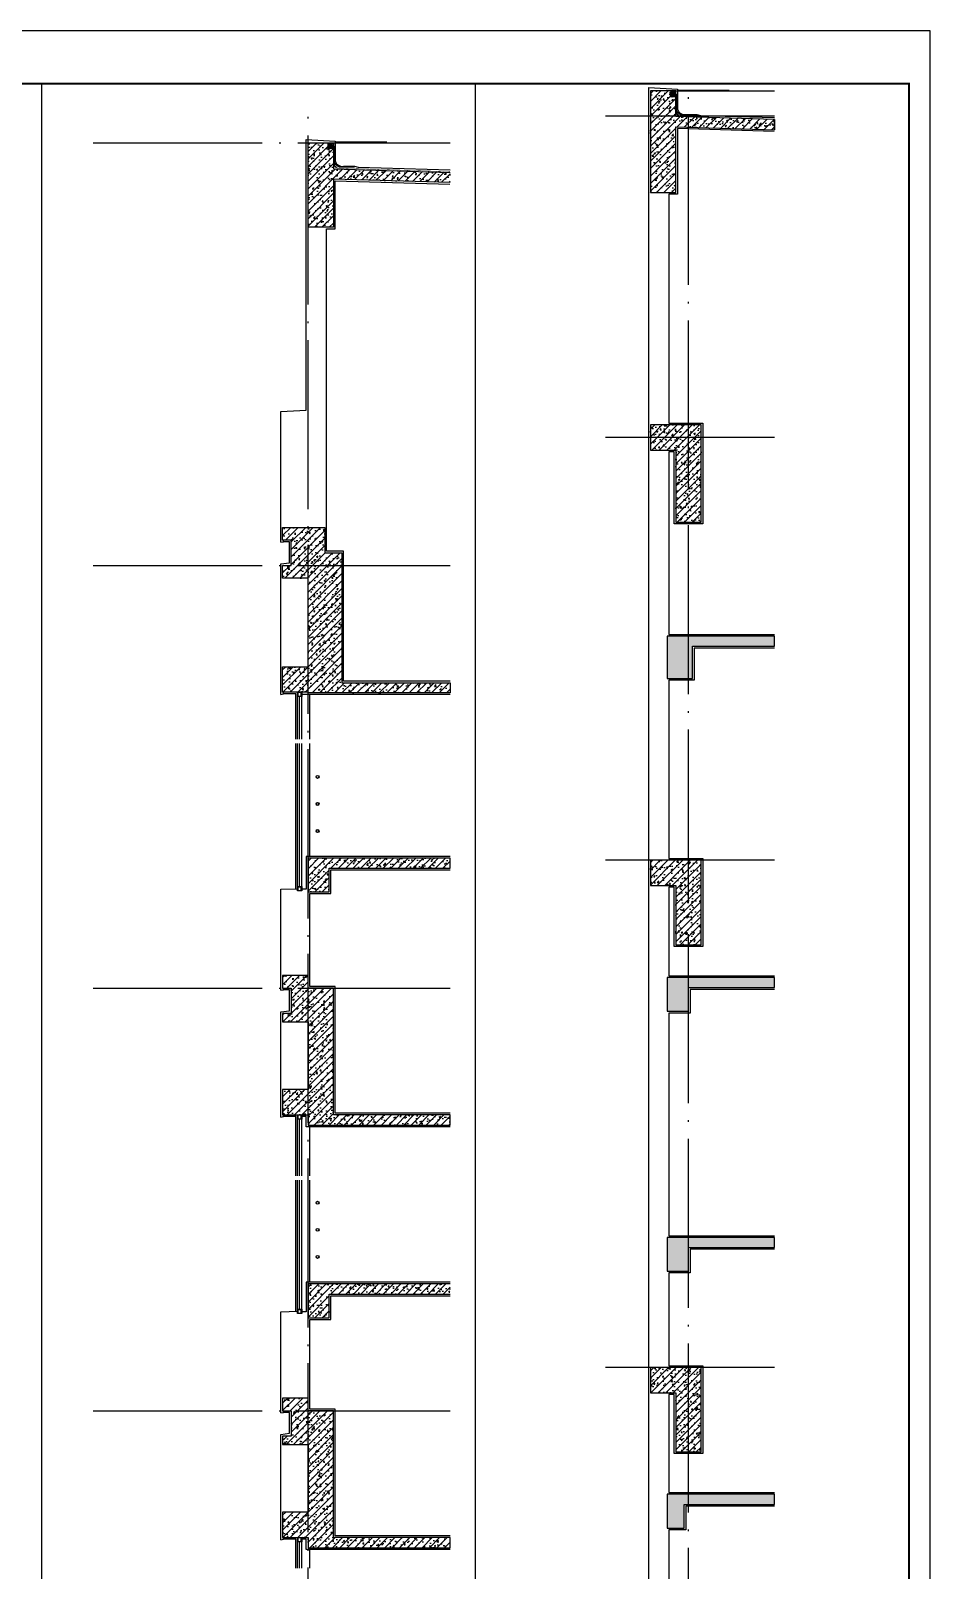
# Model space of a CAD drawing. Extents: x 6843040 to 15500510, y -6507076 to -4940511.
# Drawn here: x 7702912 to 7713554, y -6164658 to -6146447 of the extents above; entities that cross this region are included whole.
import ezdxf

# ---------------------------------------------------------------- set-up
doc = ezdxf.new("R2010")
doc.units = 0
doc.header["$LTSCALE"] = 1000
doc.header["$MEASUREMENT"] = 0
doc.linetypes.add('DOTE', pattern=[2.42, 2, -0.2, 0.02, -0.2])
doc.linetypes.add('HIDDEN2', pattern=[0.1875, 0.125, -0.0625])
for name, color, linetype in [('COLUMN', 10, 'Continuous'), ('DOTE', 8, 'DOTE'), ('E_LINE_1', 1, 'Continuous'), ('E_LINE_4', 5, 'Continuous'), ('E_LINE_5', 8, 'Continuous'), ('HATCH', 9, 'Continuous'), ('plan-1', 40, 'Continuous'), ('PUB_HATCH', 8, 'Continuous'), ('PUB_TITLE', 4, 'Continuous'), ('RAIL', 163, 'Continuous'), ('WINDOW', 4, 'Continuous'), ('批荡层', 213, 'Continuous')]:
    doc.layers.add(name, color=color, linetype=linetype)
pattern_1 = [(45, (-19278.99, 0), (-44.19417382, 44.19417382), []), (50, (-19278.99, 0), (179.3150457, -15.6880337), [18.75, -206.25]), (355, (-19279, 0), (-34.6878334, 188.0480334), [15, -165]), (100.4514, (-19264.05, -1.3), (144.6273454, 172.3598855), [15.9350475, -175.285528]), (46.1842, (-19279, 50), (266.810262, -41.3797536), [28.125, -309.375]), (96.6356, (-19256.76, 46.55), (233.6656764, 243.529468), [23.902572, -262.92825]), (351.1842, (-19279, 50), (233.665486, 243.52965), [22.5, -247.5]), (21, (-19253.99, 37.5), (149.226763, -100.6547227), [18.75, -206.25]), (326, (-19254, 37.5), (60.828833, 181.2875113), [15, -165]), (71.4514, (-19241.56, 29.11), (210.055657, 80.6326242), [15.9350475, -175.285528]), (37.5, (-19278.99, 0), (3.03996383, 83.22346346), [0, -163, 0, -167.5, 0, -165.625]), (7.5, (-19278.99, 0), (65.7673844, 98.602928), [0, -95.5, 0, -159.25, 0, -63.125]), (327.5, (-19334.74, 0), (133.45560904, -5.63871793), [0, -62.5, 0, -195, 0, -258.75]), (317.5, (-19359.74, 0), (145.7965423, 25.0262456), [0, -81.25, 0, -129.5, 0, -183.75])]
pattern_2 = [(45, (-5138.034, 0), (-44.19417382, 44.19417382), []), (50, (-5138.03, 0), (179.3150457, -15.6880337), [18.75, -206.25]), (355, (-5138.03, 0), (-34.6878334, 188.0480334), [15, -165]), (100.4514, (-5123.09, -1.3), (144.6273454, 172.3598855), [15.9350475, -175.285528]), (46.1842, (-5138.03, 50), (266.810262, -41.3797536), [28.125, -309.375]), (96.6356, (-5115.8, 46.55), (233.6656764, 243.529468), [23.902572, -262.92825]), (351.1842, (-5138.03, 50), (233.665486, 243.52965), [22.5, -247.5]), (21, (-5113.03, 37.5), (149.226763, -100.6547227), [18.75, -206.25]), (326, (-5113.03, 37.5), (60.828833, 181.2875113), [15, -165]), (71.4514, (-5100.6, 29.11), (210.055657, 80.6326242), [15.9350475, -175.285528]), (37.5, (-5138.034, 0), (3.03996383, 83.22346346), [0, -163, 0, -167.5, 0, -165.625]), (7.5, (-5138.03, 0), (65.7673844, 98.602928), [0, -95.5, 0, -159.25, 0, -63.125]), (327.5, (-5193.784, 0), (133.45560904, -5.63871793), [0, -62.5, 0, -195, 0, -258.75]), (317.5, (-5218.78, 0), (145.7965423, 25.0262456), [0, -81.25, 0, -129.5, 0, -183.75])]
pattern_3 = [(45, (0, 0), (-44.19417382, 44.19417382), []), (50, (0, 0), (179.3150457, -15.6880337), [18.75, -206.25]), (355, (0, 0), (-34.6878334, 188.0480334), [15, -165]), (100.4514, (14.94, -1.3), (144.6273454, 172.3598855), [15.9350475, -175.285528]), (46.1842, (0, 50), (266.810262, -41.3797536), [28.125, -309.375]), (96.6356, (22.23, 46.55), (233.6656764, 243.529468), [23.902572, -262.92825]), (351.1842, (0, 50), (233.665486, 243.52965), [22.5, -247.5]), (21, (25, 37.5), (149.226763, -100.6547227), [18.75, -206.25]), (326, (25, 37.5), (60.828833, 181.2875113), [15, -165]), (71.4514, (37.44, 29.11), (210.055657, 80.6326242), [15.9350475, -175.285528]), (37.5, (0, 0), (3.03996383, 83.22346346), [0, -163, 0, -167.5, 0, -165.625]), (7.5, (0, 0), (65.7673844, 98.602928), [0, -95.5, 0, -159.25, 0, -63.125]), (327.5, (-55.75, 0), (133.45560904, -5.63871793), [0, -62.5, 0, -195, 0, -258.75]), (317.5, (-80.75, 0), (145.7965423, 25.0262456), [0, -81.25, 0, -129.5, 0, -183.75])]

# ---------------------------------------------------------------- blocks, each defined once
blk = doc.blocks.new('护窗栏杆1')
at = {"layer": 'RAIL'}
for centre, radius in [((7607611, -5917854), 17.5), ((7607611, -5917854), 16), ((7607611, -5918174), 17.5), ((7607611, -5918174), 16), ((7607611, -5918494), 17.5), ((7607611, -5918494), 16)]:
    blk.add_circle(centre, radius, dxfattribs=at)

msp = doc.modelspace()

# ---------------------------------------------------------------- hatches: boundary and pattern name
at = {"layer": 'HATCH'}
h = msp.add_hatch(dxfattribs=at)
h.set_pattern_fill('多孔材料', color=256, scale=6, style=0)
h.set_pattern_definition([(135, (7778964.357, -6170273.05), (12.000012, 12.000012), []), (45, (7778964.357, -6170273.05), (12.000012, -12.000012), [])])
h.paths.add_polyline_path([(7710482.9, -6147192.1), (7710482.9, -6147167.9), (7710542.9, -6147167.9), (7710542.9, -6147219.7)])
edge = h.paths.add_edge_path()
edge.add_line((7710482.9, -6147194.1), (7710482.9, -6147197.9))
edge.add_line((7710482.9, -6147194.1), (7710542.9, -6147220.1))
edge.add_line((7710542.9, -6147220.1), (7710542.9, -6147224))
edge.add_line((7710542.9, -6147224), (7710512.5, -6147205.7))
edge.add_line((7710512.5, -6147205.7), (7710482.9, -6147197.9))
h.paths.add_polyline_path([(7710482.9, -6147197.9), (7710512.5, -6147205.7), (7710542.9, -6147224), (7710542.9, -6147227.9), (7710482.9, -6147227.9)])
h = msp.add_hatch(dxfattribs=at)
h.set_pattern_fill('多孔材料', color=256, scale=6, style=0)
h.set_pattern_definition([(135, (7774913.461, -6170885.775), (12.000012, 12.000012), []), (45, (7774913.461, -6170885.775), (12.000012, -12.000012), [])])
h.paths.add_polyline_path([(7706432, -6147804.8), (7706432, -6147780.6), (7706492, -6147780.6), (7706492, -6147832.4)])
edge = h.paths.add_edge_path()
edge.add_line((7706432, -6147806.8), (7706432, -6147810.6))
edge.add_line((7706432, -6147806.8), (7706492, -6147832.9))
edge.add_line((7706492, -6147832.9), (7706492, -6147836.7))
edge.add_line((7706492, -6147836.7), (7706461.6, -6147818.4))
edge.add_line((7706461.6, -6147818.4), (7706432, -6147810.6))
h.paths.add_polyline_path([(7706432, -6147810.6), (7706461.6, -6147818.4), (7706492, -6147836.7), (7706492, -6147840.6), (7706432, -6147840.6)])
at = {"layer": 'PUB_HATCH'}
h = msp.add_hatch(dxfattribs=at)
h.set_pattern_fill('钢筋混凝土', color=256, scale=25, style=0)
h.set_pattern_definition(pattern_3)
h.paths.add_polyline_path([(7710542.9, -6147582), (7711710.2, -6147618.4), (7711710.2, -6147498.3), (7710542.9, -6147461.9), (7710542.9, -6147158.8), (7710242.9, -6147158.8), (7710242.9, -6148358.8), (7710542.9, -6148358.8)])
h = msp.add_hatch(dxfattribs=at)
h.set_pattern_fill('钢筋混凝土', color=256, scale=25, style=0)
h.set_pattern_definition(pattern_2)
h.paths.add_polyline_path([(7707872.5, -6148242.4), (7707872.5, -6148122.3), (7706492, -6148080.6), (7706492, -6147771.5), (7706192, -6147771.5), (7706192, -6148771.5), (7706492, -6148771.5), (7706492, -6148200.7)])
h = msp.add_hatch(dxfattribs=at)
h.set_pattern_fill('钢筋混凝土', color=256, scale=25, style=0)
h.set_pattern_definition(pattern_1)
h.paths.add_polyline_path([(7710842.9, -6152258.8), (7710842.9, -6151108.8), (7710242.8, -6151108.8), (7710242.8, -6151408.8), (7710542.8, -6151408.8), (7710542.8, -6152258.8)])
h = msp.add_hatch(dxfattribs=at)
h.set_pattern_fill('钢筋混凝土', color=256, scale=25, style=0)
h.set_pattern_definition(pattern_2)
h.paths.add_polyline_path([(7707872.5, -6154279), (7706192, -6154279), (7706192, -6154271.6), (7705892, -6154271.6), (7705892, -6153971.6), (7706192, -6153971.6), (7706192, -6152921.5), (7705892, -6152921.5), (7705892, -6152771.5), (7705992, -6152771.5), (7705992, -6152471.5), (7705892, -6152471.5), (7705892, -6152321.5), (7706392, -6152321.5), (7706392, -6152621.5), (7706592, -6152621.5), (7706592, -6154159), (7707872.5, -6154159)])
h = msp.add_hatch(dxfattribs=at)
h.set_pattern_fill('钢筋混凝土', color=256, scale=25, style=0)
h.set_pattern_definition(pattern_1)
h.paths.add_polyline_path([(7711710.2, -6169758.8), (7710442.8, -6169758.8), (7710442.8, -6170158.8), (7710642.8, -6170158.8), (7710642.8, -6169878.8), (7711710.2, -6169878.8)])
h.paths.add_polyline_path([(7711710.2, -6166878.8), (7711710.2, -6166758.8), (7710442.8, -6166758.8), (7710442.8, -6167158.8), (7710692.8, -6167158.8), (7710692.8, -6166878.8)])
h.paths.add_polyline_path([(7711710.2, -6163758.8), (7710442.8, -6163758.8), (7710442.8, -6164158.8), (7710642.8, -6164158.8), (7710642.8, -6163878.8), (7711710.2, -6163878.8)])
h.paths.add_polyline_path([(7711710.2, -6160841.3), (7711710.2, -6160721.3), (7710442.8, -6160721.3), (7710442.8, -6161121.3), (7710692.8, -6161121.3), (7710692.8, -6160841.3)])
h.paths.add_polyline_path([(7711710.2, -6157646.3), (7710442.8, -6157646.3), (7710442.8, -6158046.3), (7710692.8, -6158046.3), (7710692.8, -6157766.3), (7711710.2, -6157766.3)])
h.paths.add_polyline_path([(7711710.2, -6153608.8), (7710442.8, -6153608.8), (7710442.8, -6154108.8), (7710742.8, -6154108.8), (7710742.8, -6153728.8), (7711710.2, -6153728.8)])
h = msp.add_hatch(dxfattribs=at)
h.set_pattern_fill('钢筋混凝土', color=256, scale=25, style=0)
h.set_pattern_definition(pattern_2)
h.paths.add_polyline_path([(7707872.5, -6156234), (7706192, -6156234), (7706192, -6156634), (7706442, -6156634), (7706442, -6156354), (7707872.5, -6156354)])
h = msp.add_hatch(dxfattribs=at)
h.set_pattern_fill('钢筋混凝土', color=256, scale=25, style=0)
h.set_pattern_definition(pattern_1)
h.paths.add_polyline_path([(7710842.9, -6157258.8), (7710842.9, -6156258.8), (7710242.8, -6156258.8), (7710242.8, -6156558.8), (7710542.8, -6156558.8), (7710542.8, -6157258.8)])
h = msp.add_hatch(dxfattribs=at)
h.set_pattern_fill('钢筋混凝土', color=256, scale=25, style=0)
h.set_pattern_definition(pattern_3)
h.paths.add_polyline_path([(7707872.5, -6159271.5), (7706492, -6159271.5), (7706492, -6157771.5), (7706192, -6157771.5), (7706192, -6157621.5), (7705892, -6157621.5), (7705892, -6157771.5), (7705992, -6157771.5), (7705992, -6158071.5), (7705892, -6158071.5), (7705892, -6158171.5), (7706192, -6158171.5), (7706192, -6158971.5), (7705892, -6158971.5), (7705892, -6159271.5), (7706192, -6159271.5), (7706192, -6159391.5), (7706392, -6159391.5), (7707872.5, -6159391.5)])
h = msp.add_hatch(dxfattribs=at)
h.set_pattern_fill('钢筋混凝土', color=256, scale=25, style=0)
h.set_pattern_definition(pattern_2)
h.paths.add_polyline_path([(7707872.5, -6161391.5), (7707872.5, -6161271.5), (7706192, -6161271.5), (7706192, -6161671.5), (7706442, -6161671.5), (7706442, -6161391.5)])
h = msp.add_hatch(dxfattribs=at)
h.set_pattern_fill('钢筋混凝土', color=256, scale=25, style=0)
h.set_pattern_definition(pattern_1)
h.paths.add_polyline_path([(7710842.9, -6163258.8), (7710842.9, -6162258.8), (7710242.8, -6162258.8), (7710242.8, -6162558.8), (7710542.8, -6162558.8), (7710542.8, -6163258.8)])
h = msp.add_hatch(dxfattribs=at)
h.set_pattern_fill('钢筋混凝土', color=256, scale=25, style=0)
h.set_pattern_definition(pattern_3)
h.paths.add_polyline_path([(7707872.5, -6164271.5), (7706492, -6164271.5), (7706492, -6162771.5), (7706192, -6162771.5), (7706192, -6162621.5), (7705892, -6162621.5), (7705892, -6162771.5), (7705992, -6162771.5), (7705992, -6163071.5), (7705892, -6163071.5), (7705892, -6163171.5), (7706192, -6163171.5), (7706192, -6163971.5), (7705892, -6163971.5), (7705892, -6164271.5), (7706192, -6164271.5), (7706192, -6164391.5), (7706392, -6164391.5), (7707872.5, -6164391.5)])

# ---------------------------------------------------------------- linework, layer by layer
at = {"layer": 'COLUMN'}
for points in [[(7711710.2, -6147498.3), (7710542.9, -6147461.9), (7710542.9, -6147158.8), (7710242.9, -6147158.8), (7710242.9, -6148358.8), (7710542.9, -6148358.8), (7710542.9, -6147582), (7711710.2, -6147618.4), (7711710.2, -6147498.3), (7711710.2, -6147618.4)], [(7707872.5, -6148242.4), (7706492, -6148200.7), (7706492, -6148771.5), (7706192, -6148771.5), (7706192, -6147771.5), (7706492, -6147771.5), (7706492, -6148080.6), (7707872.5, -6148122.3)], [(7707872.5, -6154279), (7706192, -6154279), (7706192, -6154271.6), (7705892, -6154271.6), (7705892, -6153971.6), (7706192, -6153971.6), (7706192, -6152921.5), (7705892, -6152921.5), (7705892, -6152771.5), (7705992, -6152771.5), (7705992, -6152471.5), (7705892, -6152471.5), (7705892, -6152321.5), (7706392, -6152321.5), (7706392, -6152621.5), (7706592, -6152621.5), (7706592, -6154159), (7707872.5, -6154159), (7707872.5, -6154279)], [(7711710.2, -6153608.8), (7710442.8, -6153608.8), (7710442.8, -6154108.8), (7710742.8, -6154108.8), (7710742.8, -6153728.8), (7711710.2, -6153728.8), (7711710.2, -6153608.8)], [(7707872.5, -6156234), (7706192, -6156234), (7706192, -6156634), (7706442, -6156634), (7706442, -6156354), (7707872.5, -6156354), (7707872.5, -6156234)], [(7711710.2, -6157646.3), (7710442.8, -6157646.3), (7710442.8, -6158046.3), (7710692.8, -6158046.3), (7710692.8, -6157766.3), (7711710.2, -6157766.3), (7711710.2, -6157646.3)], [(7711710.2, -6160841.3), (7711710.2, -6160721.3), (7710442.8, -6160721.3), (7710442.8, -6161121.3), (7710692.8, -6161121.3), (7710692.8, -6160841.3), (7711710.2, -6160841.3)], [(7707872.5, -6161271.5), (7706192, -6161271.5), (7706192, -6161671.5), (7706442, -6161671.5), (7706442, -6161391.5), (7707872.5, -6161391.5)], [(7711710.2, -6163758.8), (7710442.8, -6163758.8), (7710442.8, -6164158.8), (7710642.8, -6164158.8), (7710642.8, -6163878.8), (7711710.2, -6163878.8), (7711710.2, -6163758.8)]]:
    msp.add_lwpolyline(points, dxfattribs=at)
for points in [[(7710842.9, -6152258.8), (7710842.9, -6151108.8), (7710242.8, -6151108.8), (7710242.8, -6151408.8), (7710542.8, -6151408.8), (7710542.8, -6152258.8)], [(7710842.9, -6157258.8), (7710842.9, -6156258.8), (7710242.8, -6156258.8), (7710242.8, -6156558.8), (7710542.8, -6156558.8), (7710542.8, -6157258.8)], [(7710842.9, -6163258.8), (7710842.9, -6162258.8), (7710242.8, -6162258.8), (7710242.8, -6162558.8), (7710542.8, -6162558.8), (7710542.8, -6163258.8)]]:
    msp.add_lwpolyline(points, close=True, dxfattribs=at)
at = {"layer": 'DOTE'}
for p, q in [((7710692.8, -6180914.2), (7710692.8, -6147072.4)), ((7706192, -6181146.5), (7706192, -6147355.6))]:
    msp.add_line(p, q, dxfattribs=at)
for points in [[(7711710.2, -6147458.8), (7709692.8, -6147458.8)], [(7703650.1, -6147771.5), (7707872.5, -6147771.5)], [(7711710.2, -6151258.8), (7709692.8, -6151258.8)], [(7703650.1, -6152771.5), (7707872.5, -6152771.5)], [(7711710.2, -6156258.8), (7709692.8, -6156258.8)], [(7703650.1, -6157771.5), (7707872.5, -6157771.5)], [(7711710.2, -6162258.8), (7709692.8, -6162258.8)], [(7711710.2, -6162258.8), (7709692.8, -6162258.8)], [(7703650.1, -6162771.5), (7707872.5, -6162771.5)]]:
    msp.add_lwpolyline(points, dxfattribs=at)
at = {"layer": 'E_LINE_1'}
for points in [[(7707872.5, -6159271.5), (7706492, -6159271.5), (7706492, -6157771.5), (7706192, -6157771.5), (7706192, -6157621.5), (7705892, -6157621.5), (7705892, -6157771.5), (7705992, -6157771.5), (7705992, -6158071.5), (7705892, -6158071.5), (7705892, -6158171.5), (7706192, -6158171.5), (7706192, -6158971.5), (7705892, -6158971.5), (7705892, -6159271.5), (7706192, -6159271.5), (7706192, -6159391.5), (7706392, -6159391.5), (7706392, -6159391.5), (7707872.5, -6159391.5), (7707872.5, -6159271.5)], [(7707872.5, -6164271.5), (7706492, -6164271.5), (7706492, -6162771.5), (7706192, -6162771.5), (7706192, -6162621.5), (7705892, -6162621.5), (7705892, -6162771.5), (7705992, -6162771.5), (7705992, -6163071.5), (7705892, -6163071.5), (7705892, -6163171.5), (7706192, -6163171.5), (7706192, -6163971.5), (7705892, -6163971.5), (7705892, -6164271.5), (7706192, -6164271.5), (7706192, -6164391.5), (7706392, -6164391.5), (7706392, -6164391.5), (7707872.5, -6164391.5), (7707872.5, -6164271.5)]]:
    msp.add_lwpolyline(points, dxfattribs=at)
at = {"layer": 'E_LINE_4'}
for p, q in [((7710542.9, -6147167.9), (7710482.9, -6147167.9)), ((7710482.9, -6147227.9), (7710482.9, -6147167.9)), ((7710542.9, -6147227.9), (7710482.9, -6147227.9)), ((7706492, -6147780.6), (7706432, -6147780.6)), ((7706432, -6147840.6), (7706432, -6147780.6)), ((7706492, -6147840.6), (7706432, -6147840.6))]:
    msp.add_line(p, q, dxfattribs=at)
at = {"layer": 'E_LINE_5'}
msp.add_lwpolyline([(7710542.9, -6147158.8), (7711710.2, -6147158.8)], dxfattribs=at)
at = {"layer": 'E_LINE_5', "linetype": 'HIDDEN2', "ltscale": 0.5, "const_width": 5, "flags": 128}
for points in [[(7710486.6, -6147200.3), (7710550.4, -6147200.3), (7710550.4, -6147423.5), (7710584.7, -6147457.9), (7711710.2, -6147494.3)], [(7706435.7, -6147813), (7706499.5, -6147813), (7706499.5, -6148036.2), (7706533.8, -6148070.6), (7707872.5, -6148113.9)]]:
    msp.add_lwpolyline(points, dxfattribs=at)
at = {"layer": 'E_LINE_5', "ltscale": 0.3, "flags": 128}
for points in [[(7710486.6, -6147197.8), (7710552.9, -6147197.8), (7710552.9, -6147422.5), (7710580.6, -6147450.2)], [(7710486.6, -6147202.8), (7710547.9, -6147202.8), (7710547.9, -6147424.5), (7710575.9, -6147452.6)], [(7706435.7, -6147810.5), (7706502, -6147810.5), (7706502, -6148035.2), (7706529.7, -6148062.9)], [(7706435.7, -6147815.5), (7706497, -6147815.5), (7706497, -6148037.3), (7706525, -6148065.4)]]:
    msp.add_lwpolyline(points, dxfattribs=at)
at = {"layer": 'E_LINE_5'}
for points in [[(7710792.9, -6147447.9), (7710652.9, -6147447.9, -0.4548006), (7710552.9, -6147366.7), (7710552.9, -6147197.8)], [(7706742, -6148060.6), (7706602, -6148060.6, -0.4548006), (7706502, -6147979.4), (7706502, -6147810.5)]]:
    msp.add_lwpolyline(points, format="xyb", dxfattribs=at)
at = {"layer": 'PUB_TITLE'}
msp.add_lwpolyline([(7692529.2, -6183597.4), (7713554.2, -6183597.4), (7713554.2, -6146447.4), (7692529.2, -6146447.4)], close=True, dxfattribs=at)
at = {"layer": 'PUB_TITLE', "const_width": 25}
msp.add_lwpolyline([(7692779.2, -6183347.4), (7713304.2, -6183347.4), (7713304.2, -6147072.4), (7692779.2, -6147072.4)], close=True, dxfattribs=at)
at = {"layer": 'PUB_TITLE'}
for points in [[(7703041.7, -6181597.4), (7703041.7, -6147072.4)], [(7708173, -6181597.4), (7708173, -6147072.4)]]:
    msp.add_lwpolyline(points, dxfattribs=at)
at = {"layer": 'WINDOW'}
for p, q in [((7706067, -6154828.8), (7706067, -6154321.5)), ((7706092, -6154828.8), (7706092, -6154321.5)), ((7706117, -6154828.8), (7706117, -6154321.5)), ((7706067, -6156571.5, 0), (7706067, -6154878.8)), ((7706092, -6156571.5), (7706092, -6154878.8)), ((7706117, -6156571.5, 0), (7706117, -6154878.8)), ((7706067, -6159992.8), (7706067, -6159321.5)), ((7706092, -6159992.8), (7706092, -6159321.5)), ((7706117, -6159992.8), (7706117, -6159321.5)), ((7706067, -6161571.5, 0), (7706067, -6160042.8)), ((7706092, -6161571.5), (7706092, -6160042.8)), ((7706117, -6161571.5, 0), (7706117, -6160042.8)), ((7706067, -6164632.6), (7706067, -6164321.5)), ((7706092, -6164632.6), (7706092, -6164321.5)), ((7706117, -6164632.6), (7706117, -6164321.5))]:
    msp.add_line(p, q, dxfattribs=at)
at = {"layer": 'WINDOW', "elevation": 0}
for points in [[(7706067, -6154271.5), (7706117, -6154271.5), (7706117, -6154321.5), (7706067, -6154321.5)], [(7706112, -6154276.5), (7706072, -6154276.5), (7706072, -6154316.5), (7706112, -6154316.5)], [(7706067, -6159271.5), (7706117, -6159271.5), (7706117, -6159321.5), (7706067, -6159321.5)], [(7706112, -6159276.5), (7706072, -6159276.5), (7706072, -6159316.5), (7706112, -6159316.5)], [(7706067, -6164271.5), (7706117, -6164271.5), (7706117, -6164321.5), (7706067, -6164321.5)], [(7706112, -6164276.5), (7706072, -6164276.5), (7706072, -6164316.5), (7706112, -6164316.5)]]:
    msp.add_lwpolyline(points, close=True, dxfattribs=at)
at = {"layer": 'WINDOW'}
for points in [[(7706067, -6156571.5), (7706117, -6156571.5), (7706117, -6156621.5), (7706067, -6156621.5)], [(7706112, -6156576.5), (7706072, -6156576.5), (7706072, -6156616.5), (7706112, -6156616.5)], [(7706067, -6161571.5), (7706117, -6161571.5), (7706117, -6161621.5), (7706067, -6161621.5)], [(7706112, -6161576.5), (7706072, -6161576.5), (7706072, -6161616.5), (7706112, -6161616.5)]]:
    msp.add_lwpolyline(points, close=True, dxfattribs=at)
at = {"layer": '批荡层'}
for p, q in [((7710222.9, -6180408.8), (7710222.9, -6147120)), ((7710222.9, -6147120), (7710562.9, -6147138.8)), ((7710562.9, -6147138.8), (7710562.9, -6147356.7)), ((7706172, -6150933.6), (7706172, -6147732.7)), ((7706172, -6147732.7), (7706512, -6147751.5)), ((7706512, -6147751.5), (7706512, -6147969.4)), ((7705872, -6150951.5), (7706172, -6150933.6)), ((7705872, -6152497.5), (7705872, -6150951.5)), ((7705972, -6152491.5), (7705901.9, -6152491.5)), ((7705972, -6152741.2), (7705972, -6152491.5)), ((7705872, -6152751.5), (7705972, -6152741.2)), ((7705872, -6154297.6), (7705872, -6152751.5)), ((7706047, -6154291.5), (7705902, -6154291.6)), ((7706047, -6154828.8), (7706047, -6154291.5)), ((7707872.6, -6154139), (7706612, -6154139)), ((7707872.5, -6154299), (7706117, -6154299)), ((7706212, -6154828.8), (7706212, -6154299)), ((7706047, -6156598.9), (7706047, -6154878.8)), ((7706212, -6156214), (7706212, -6154878.8)), ((7705872, -6156601.5), (7706067, -6156598.6)), ((7705872, -6157797.5), (7705872, -6156601.5)), ((7706512, -6157751.5), (7706212, -6157751.5)), ((7706512, -6159251.5), (7706512, -6157751.5)), ((7705972, -6157791.5), (7705901.9, -6157791.5)), ((7705972, -6158041.1), (7705972, -6157791.5)), ((7705872, -6158051.5), (7705972, -6158041.1)), ((7705872, -6159297.5), (7705872, -6158051.5)), ((7706047, -6159291.5), (7705901.9, -6159291.5)), ((7706047, -6159992.8), (7706047, -6159291.5)), ((7707872.5, -6159251.5), (7706512, -6159251.5)), ((7706212, -6159992.8), (7706212, -6159411.5)), ((7706047, -6161595.1), (7706047, -6160042.8)), ((7706212, -6161251.5), (7706212, -6160042.8)), ((7705872, -6161601.5), (7706067, -6161594.4)), ((7705872, -6162797.5), (7705872, -6161601.5)), ((7706212, -6162751.5), (7706212, -6161691.5)), ((7705972, -6162791.5), (7705901.9, -6162791.5)), ((7705972, -6163037.5), (7705972, -6162791.5)), ((7706512, -6162751.5), (7706212, -6162751.5)), ((7706512, -6164251.5), (7706512, -6162751.5)), ((7705872, -6163051.5), (7705972, -6163037.5)), ((7705872, -6164297.5), (7705872, -6163051.5)), ((7706047, -6164291.5), (7705901.9, -6164291.5)), ((7706047, -6164632.6), (7706047, -6164291.5)), ((7707872.5, -6164251.5), (7706512, -6164251.5)), ((7706212, -6164632.6), (7706212, -6164411.5))]:
    msp.add_line(p, q, dxfattribs=at)
at = {"layer": '批荡层', "elevation": 0}
for points in [[(7710562.9, -6147147.9), (7711176.8, -6147147.9)], [(7706512, -6147760.6), (7707125.9, -6147760.6)]]:
    msp.add_lwpolyline(points, dxfattribs=at)
at = {"layer": '批荡层'}
for points in [[(7710562.9, -6147147.9), (7710562.9, -6147356.7, 0.4548006), (7710662.9, -6147437.9), (7710792.9, -6147437.9), (7710834.9, -6147447.9), (7711710.2, -6147474.3)], [(7706512, -6147760.6), (7706512, -6147969.4, 0.4548006), (7706612, -6148050.6), (7706742, -6148050.6), (7706784, -6148060.6), (7707872.5, -6148093.5)]]:
    msp.add_lwpolyline(points, format="xyb", dxfattribs=at)
for points in [[(7711709.5, -6147638.4), (7710562.9, -6147602.6), (7710562.9, -6148378.8), (7710462.8, -6148378.8), (7710462.8, -6151088.8), (7710862.9, -6151088.8), (7710862.9, -6152278.8), (7710522.8, -6152278.8), (7710522.8, -6151428.8), (7710462.8, -6151428.8), (7710462.8, -6153588.8), (7711710.2, -6153588.8)], [(7706612, -6154139), (7706612, -6152601.5), (7706412, -6152601.5), (7706412, -6148791.5), (7706512, -6148791.5), (7706512, -6148221.3), (7707871.9, -6148262.3)], [(7705872, -6152497.5), (7705902, -6152491.5), (7705902, -6152471.5)], [(7711710.2, -6153748.8), (7710762.8, -6153748.8), (7710762.8, -6154128.8), (7710462.8, -6154128.8), (7710462.8, -6156238.8), (7710862.9, -6156238.8), (7710862.9, -6157278.8), (7710522.8, -6157278.8), (7710522.8, -6156578.8), (7710462.8, -6156578.8), (7710462.8, -6157626.3), (7711710.2, -6157626.3)], [(7705872, -6154297.6), (7705902, -6154291.6), (7705902, -6154271.6)], [(7707872.5, -6156214), (7706172, -6156214), (7706172, -6156601.6), (7706117, -6156601.6)], [(7706212, -6157751.5), (7706212, -6156654), (7706462, -6156654), (7706462, -6156374), (7707872.5, -6156374)], [(7705872, -6157797.5), (7705902, -6157791.5), (7705902, -6157771.5)], [(7711710.2, -6157786.3), (7710712.8, -6157786.3), (7710712.8, -6158066.3), (7710462.8, -6158066.3), (7710462.8, -6160701.3), (7711710.2, -6160701.3)], [(7705872, -6159297.5), (7705902, -6159291.5), (7705902, -6159271.5)], [(7707872.5, -6159411.5), (7706172, -6159411.5), (7706172, -6159291.5), (7706117, -6159291.5)], [(7711710.2, -6160861.3), (7710712.8, -6160861.3), (7710712.8, -6161141.3), (7710462.8, -6161141.3), (7710462.8, -6162238.8), (7710862.9, -6162238.8), (7710862.9, -6163278.8), (7710522.8, -6163278.8), (7710522.8, -6162578.8), (7710462.8, -6162578.8), (7710462.8, -6163738.8), (7711710.2, -6163738.8)], [(7707872.5, -6161251.5), (7706172, -6161251.5), (7706172, -6161601.5), (7706117, -6161601.5)], [(7706212, -6161691.5), (7706462, -6161691.5), (7706462, -6161411.5), (7707872.5, -6161411.5)], [(7705872, -6162797.5), (7705902, -6162791.5), (7705902, -6162771.5)], [(7711710.2, -6163898.8), (7710662.8, -6163898.8), (7710662.8, -6164178.8), (7710462.8, -6164178.8), (7710462.8, -6166738.8), (7711710.2, -6166738.8)], [(7705872, -6164297.5), (7705902, -6164291.5), (7705902, -6164271.5)], [(7707872.5, -6164411.5), (7706172, -6164411.5), (7706172, -6164291.5), (7706117, -6164291.5)]]:
    msp.add_lwpolyline(points, dxfattribs=at)

# ---------------------------------------------------------------- block references
at = {"layer": 'plan-1'}
for p in [(98693.9, -237419.6), (98693.9, -242457.1)]:
    msp.add_blockref('护窗栏杆1', p, dxfattribs=at)

doc.saveas('drawing.dxf')
